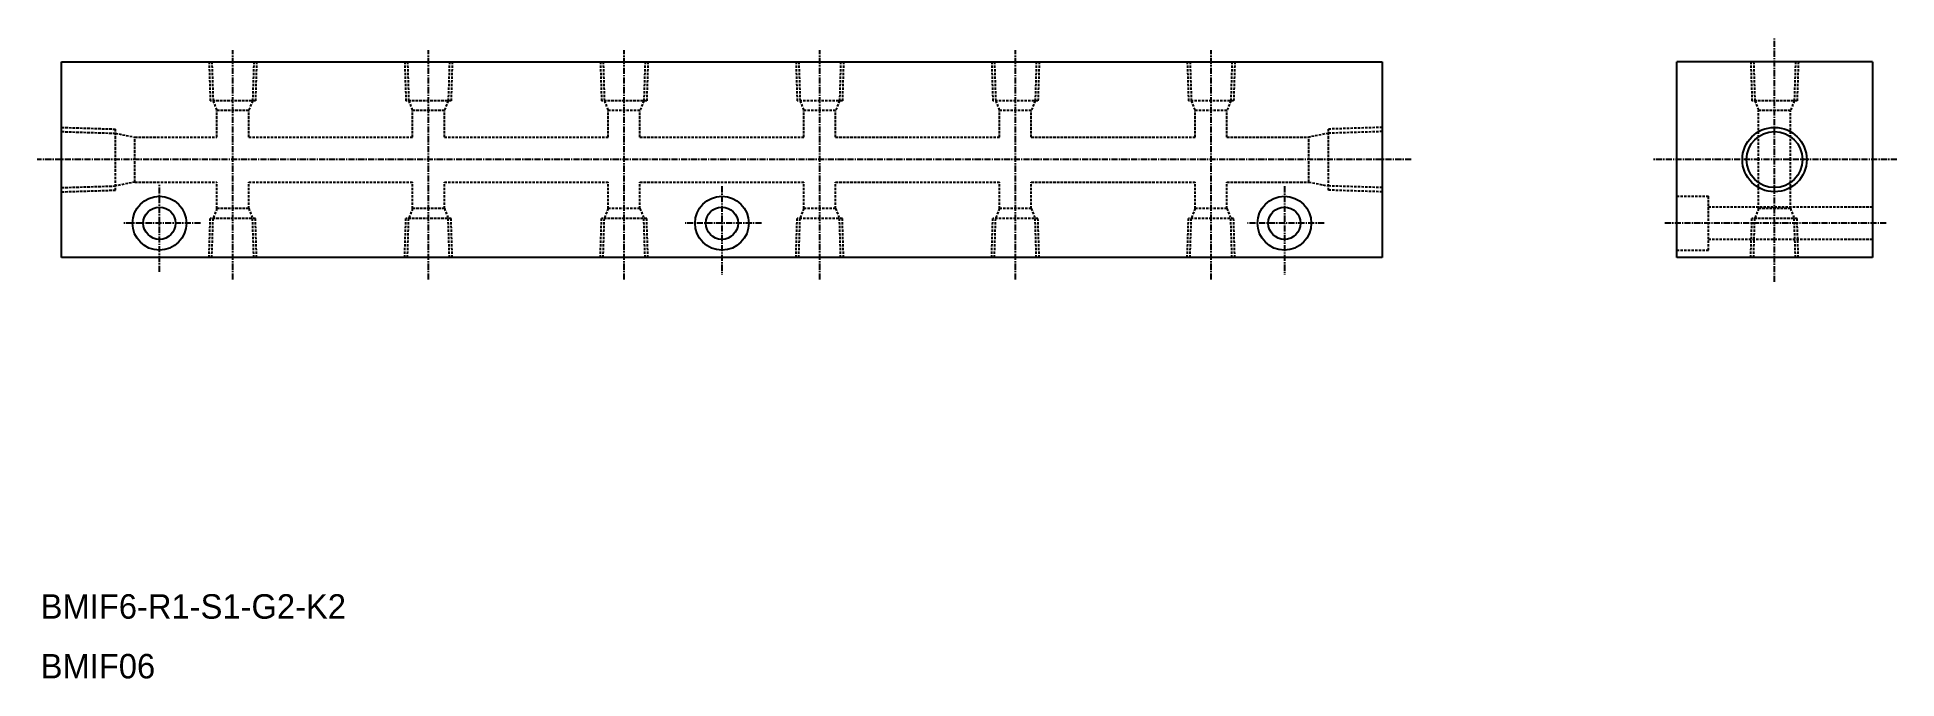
# Model space of a CAD drawing. Extents: x 817 to 1197, y 3134 to 3265.
import ezdxf

# ---------------------------------------------------------------- set-up
doc = ezdxf.new("R2010")
doc.units = 0
doc.linetypes.add('CENTER', pattern=[2, 1.25, -0.25, 0.25, -0.25])
doc.linetypes.add('DASHED', pattern=[0.75, 0.5, -0.25])
doc.layers.get('0').update_dxf_attribs({"linetype": 'CONTINUOUS'})
doc.layers.add('CENTER', color=1, linetype='CENTER')

msp = doc.modelspace()

# ---------------------------------------------------------------- linework, layer by layer
at = {"color": 7, "linetype": 'CONTINUOUS'}
for p, q in [((821.57, 3259.88), (1091.57, 3259.88)), ((821.57, 3219.88), (821.57, 3259.88)), ((1091.57, 3259.88), (1091.57, 3219.88)), ((1151.78, 3219.88), (1151.78, 3259.88)), ((1191.78, 3259.88), (1151.78, 3259.88)), ((1191.78, 3259.88), (1191.78, 3219.88)), ((1091.57, 3219.88), (821.57, 3219.88)), ((1191.78, 3219.88), (1151.78, 3219.88))]:
    msp.add_line(p, q, dxfattribs=at)
at = {"color": 3, "linetype": 'DASHED'}
for p, q in [((851.71, 3259.88), (851.96, 3251.88)), ((852.29, 3259.88), (852.54, 3251.88)), ((860.86, 3259.88), (860.61, 3251.88)), ((861.44, 3259.88), (861.19, 3251.88)), ((891.71, 3259.88), (891.96, 3251.88)), ((892.29, 3259.88), (892.54, 3251.88)), ((900.86, 3259.88), (900.61, 3251.88)), ((901.44, 3259.88), (901.19, 3251.88)), ((931.71, 3259.88), (931.96, 3251.88)), ((932.29, 3259.88), (932.54, 3251.88)), ((940.86, 3259.88), (940.61, 3251.88)), ((941.44, 3259.88), (941.19, 3251.88)), ((971.71, 3259.88), (971.96, 3251.88)), ((972.29, 3259.88), (972.54, 3251.88)), ((980.86, 3259.88), (980.61, 3251.88)), ((981.44, 3259.88), (981.19, 3251.88)), ((1011.71, 3259.88), (1011.96, 3251.88)), ((1012.29, 3259.88), (1012.54, 3251.88)), ((1020.86, 3259.88), (1020.61, 3251.88)), ((1021.44, 3259.88), (1021.19, 3251.88)), ((1051.71, 3259.88), (1051.96, 3251.88)), ((1052.29, 3259.88), (1052.54, 3251.88)), ((1060.86, 3259.88), (1060.61, 3251.88)), ((1061.44, 3259.88), (1061.19, 3251.88)), ((1166.92, 3259.88), (1167.17, 3251.88)), ((1167.5, 3259.88), (1167.75, 3251.88)), ((1176.06, 3259.88), (1175.81, 3251.88)), ((1176.65, 3259.88), (1176.39, 3251.88)), ((861.19, 3251.88), (851.96, 3251.88)), ((852.54, 3251.88), (853.32, 3249.88)), ((860.61, 3251.88), (859.82, 3249.88)), ((901.19, 3251.88), (891.96, 3251.88)), ((892.54, 3251.88), (893.32, 3249.88)), ((900.61, 3251.88), (899.82, 3249.88)), ((941.19, 3251.88), (931.96, 3251.88)), ((932.54, 3251.88), (933.32, 3249.88)), ((940.61, 3251.88), (939.82, 3249.88)), ((981.19, 3251.88), (971.96, 3251.88)), ((972.54, 3251.88), (973.32, 3249.88)), ((980.61, 3251.88), (979.82, 3249.88)), ((1021.19, 3251.88), (1011.96, 3251.88)), ((1012.54, 3251.88), (1013.32, 3249.88)), ((1020.61, 3251.88), (1019.82, 3249.88)), ((1061.19, 3251.88), (1051.96, 3251.88)), ((1052.54, 3251.88), (1053.32, 3249.88)), ((1060.61, 3251.88), (1059.82, 3249.88)), ((1176.39, 3251.88), (1167.17, 3251.88)), ((1167.75, 3251.88), (1168.53, 3249.88)), ((1175.81, 3251.88), (1175.03, 3249.88)), ((859.82, 3249.88), (853.32, 3249.88)), ((853.32, 3244.48), (853.32, 3249.88)), ((859.82, 3244.48), (859.82, 3249.88)), ((899.82, 3249.88), (893.32, 3249.88)), ((893.32, 3244.48), (893.32, 3249.88)), ((899.82, 3244.48), (899.82, 3249.88)), ((939.82, 3249.88), (933.32, 3249.88)), ((933.32, 3244.48), (933.32, 3249.88)), ((939.82, 3244.48), (939.82, 3249.88)), ((979.82, 3249.88), (973.32, 3249.88)), ((973.32, 3244.48), (973.32, 3249.88)), ((979.82, 3244.48), (979.82, 3249.88)), ((1019.82, 3249.88), (1013.32, 3249.88)), ((1013.32, 3244.48), (1013.32, 3249.88)), ((1019.82, 3244.48), (1019.82, 3249.88)), ((1059.82, 3249.88), (1053.32, 3249.88)), ((1053.32, 3244.48), (1053.32, 3249.88)), ((1059.82, 3244.48), (1059.82, 3249.88)), ((1175.03, 3249.88), (1168.53, 3249.88)), ((1168.53, 3239.88), (1168.53, 3249.88)), ((1175.03, 3239.88), (1175.03, 3249.88)), ((821.57, 3246.45), (832.57, 3246.11)), ((821.57, 3245.6), (832.57, 3245.25)), ((832.57, 3233.64), (832.57, 3246.11)), ((832.57, 3245.25), (836.57, 3244.48)), ((836.57, 3235.28), (836.57, 3244.48)), ((836.57, 3244.48), (853.32, 3244.48)), ((859.82, 3244.48), (893.32, 3244.48)), ((899.82, 3244.48), (933.32, 3244.48)), ((939.82, 3244.48), (973.32, 3244.48)), ((979.82, 3244.48), (1013.32, 3244.48)), ((1019.82, 3244.48), (1053.32, 3244.48)), ((1059.82, 3244.48), (1076.57, 3244.48)), ((1080.57, 3245.25), (1076.57, 3244.48)), ((1076.57, 3235.28), (1076.57, 3244.48)), ((1091.57, 3246.45), (1080.57, 3246.11)), ((1080.57, 3233.64), (1080.57, 3246.11)), ((1091.57, 3245.6), (1080.57, 3245.25)), ((1168.53, 3229.88), (1168.53, 3239.88)), ((1175.03, 3229.88), (1175.03, 3239.88)), ((821.57, 3234.15), (832.57, 3234.5)), ((821.57, 3233.3), (832.57, 3233.64)), ((836.57, 3235.28), (832.57, 3234.5)), ((836.57, 3235.28), (853.32, 3235.28)), ((853.32, 3229.88), (853.32, 3235.28)), ((859.82, 3235.28), (893.32, 3235.28)), ((859.82, 3229.88), (859.82, 3235.28)), ((893.32, 3229.88), (893.32, 3235.28)), ((899.82, 3235.28), (933.32, 3235.28)), ((899.82, 3229.88), (899.82, 3235.28)), ((933.32, 3229.88), (933.32, 3235.28)), ((939.82, 3235.28), (973.32, 3235.28)), ((939.82, 3229.88), (939.82, 3235.28)), ((973.32, 3229.88), (973.32, 3235.28)), ((979.82, 3235.28), (1013.32, 3235.28)), ((979.82, 3229.88), (979.82, 3235.28)), ((1013.32, 3229.88), (1013.32, 3235.28)), ((1019.82, 3235.28), (1053.32, 3235.28)), ((1019.82, 3229.88), (1019.82, 3235.28)), ((1053.32, 3229.88), (1053.32, 3235.28)), ((1059.82, 3235.28), (1076.57, 3235.28)), ((1059.82, 3229.88), (1059.82, 3235.28)), ((1076.57, 3235.28), (1080.57, 3234.5)), ((1091.57, 3234.15), (1080.57, 3234.5)), ((1091.57, 3233.3), (1080.57, 3233.64)), ((1151.78, 3232.38), (1158.28, 3232.38)), ((1158.28, 3221.38), (1158.28, 3232.38)), ((853.32, 3229.88), (852.54, 3227.88)), ((859.82, 3229.88), (853.32, 3229.88)), ((859.82, 3229.88), (860.61, 3227.88)), ((893.32, 3229.88), (892.54, 3227.88)), ((899.82, 3229.88), (893.32, 3229.88)), ((899.82, 3229.88), (900.61, 3227.88)), ((933.32, 3229.88), (932.54, 3227.88)), ((939.82, 3229.88), (933.32, 3229.88)), ((939.82, 3229.88), (940.61, 3227.88)), ((973.32, 3229.88), (972.54, 3227.88)), ((979.82, 3229.88), (973.32, 3229.88)), ((979.82, 3229.88), (980.61, 3227.88)), ((1013.32, 3229.88), (1012.54, 3227.88)), ((1019.82, 3229.88), (1013.32, 3229.88)), ((1019.82, 3229.88), (1020.61, 3227.88)), ((1053.32, 3229.88), (1052.54, 3227.88)), ((1059.82, 3229.88), (1053.32, 3229.88)), ((1059.82, 3229.88), (1060.61, 3227.88)), ((1191.78, 3230.18), (1158.28, 3230.18)), ((1168.53, 3229.88), (1167.75, 3227.88)), ((1175.03, 3229.88), (1168.53, 3229.88)), ((1175.03, 3229.88), (1175.81, 3227.88)), ((851.71, 3219.88), (851.96, 3227.88)), ((861.19, 3227.88), (851.96, 3227.88)), ((852.29, 3219.88), (852.54, 3227.88)), ((860.86, 3219.88), (860.61, 3227.88)), ((861.44, 3219.88), (861.19, 3227.88)), ((891.71, 3219.88), (891.96, 3227.88)), ((901.19, 3227.88), (891.96, 3227.88)), ((892.29, 3219.88), (892.54, 3227.88)), ((900.86, 3219.88), (900.61, 3227.88)), ((901.44, 3219.88), (901.19, 3227.88)), ((931.71, 3219.88), (931.96, 3227.88)), ((941.19, 3227.88), (931.96, 3227.88)), ((932.29, 3219.88), (932.54, 3227.88)), ((940.86, 3219.88), (940.61, 3227.88)), ((941.44, 3219.88), (941.19, 3227.88)), ((971.71, 3219.88), (971.96, 3227.88)), ((981.19, 3227.88), (971.96, 3227.88)), ((972.29, 3219.88), (972.54, 3227.88)), ((980.86, 3219.88), (980.61, 3227.88)), ((981.44, 3219.88), (981.19, 3227.88)), ((1011.71, 3219.88), (1011.96, 3227.88)), ((1021.19, 3227.88), (1011.96, 3227.88)), ((1012.29, 3219.88), (1012.54, 3227.88)), ((1020.86, 3219.88), (1020.61, 3227.88)), ((1021.44, 3219.88), (1021.19, 3227.88)), ((1051.71, 3219.88), (1051.96, 3227.88)), ((1061.19, 3227.88), (1051.96, 3227.88)), ((1052.29, 3219.88), (1052.54, 3227.88)), ((1060.86, 3219.88), (1060.61, 3227.88)), ((1061.44, 3219.88), (1061.19, 3227.88)), ((1166.92, 3219.88), (1167.17, 3227.88)), ((1176.39, 3227.88), (1167.17, 3227.88)), ((1167.5, 3219.88), (1167.75, 3227.88)), ((1176.06, 3219.88), (1175.81, 3227.88)), ((1176.65, 3219.88), (1176.39, 3227.88)), ((1151.78, 3221.38), (1158.28, 3221.38)), ((1191.78, 3223.58), (1158.28, 3223.58))]:
    msp.add_line(p, q, dxfattribs=at)
for p, q in [((840.76, 3244.48), (840.76, 3244.48)), ((844.95, 3244.48), (844.95, 3244.48))]:
    msp.add_line(p, q)
at = {"color": 3, "linetype": 'CONTINUOUS'}
msp.add_circle((1171.78, 3239.88), 6.58, dxfattribs=at)
at = {"color": 7, "linetype": 'CONTINUOUS'}
for centre, radius in [((1171.78, 3239.88), 5.72), ((841.57, 3226.88), 5.5), ((956.57, 3226.88), 5.5), ((1071.57, 3226.88), 5.5), ((841.57, 3226.88), 3.3), ((956.57, 3226.88), 3.3), ((1071.57, 3226.88), 3.3)]:
    msp.add_circle(centre, radius, dxfattribs=at)
at = {"layer": 'CENTER', "color": 1, "linetype": 'CENTER'}
for p, q in [((856.57, 3215.39), (856.57, 3262.22)), ((896.57, 3215.39), (896.57, 3262.22)), ((936.57, 3215.39), (936.57, 3262.22)), ((976.57, 3215.39), (976.57, 3262.22)), ((1016.57, 3215.39), (1016.57, 3262.22)), ((1056.57, 3215.39), (1056.57, 3262.22)), ((1171.78, 3214.88), (1171.78, 3264.88)), ((1097.48, 3239.88), (816.57, 3239.88)), ((1196.78, 3239.88), (1146.78, 3239.88)), ((841.57, 3216.95), (841.57, 3234.74)), ((956.57, 3234.43), (956.57, 3216.32)), ((1071.57, 3234.43), (1071.57, 3216.32)), ((849.98, 3226.88), (834.32, 3226.88)), ((964.67, 3226.88), (949.04, 3226.88)), ((1079.67, 3226.88), (1064.04, 3226.88)), ((1194.62, 3226.88), (1149.33, 3226.88))]:
    msp.add_line(p, q, dxfattribs=at)

# ---------------------------------------------------------------- texts
at = {"color": 7, "linetype": 'CONTINUOUS'}
for s, p in [('BMIF6-R1-S1-G2-K2', (817.29, 3146.1)), ('BMIF06', (817.29, 3133.9))]:
    msp.add_text(s, height=5, dxfattribs=at).set_placement(p)

doc.saveas('drawing.dxf')
